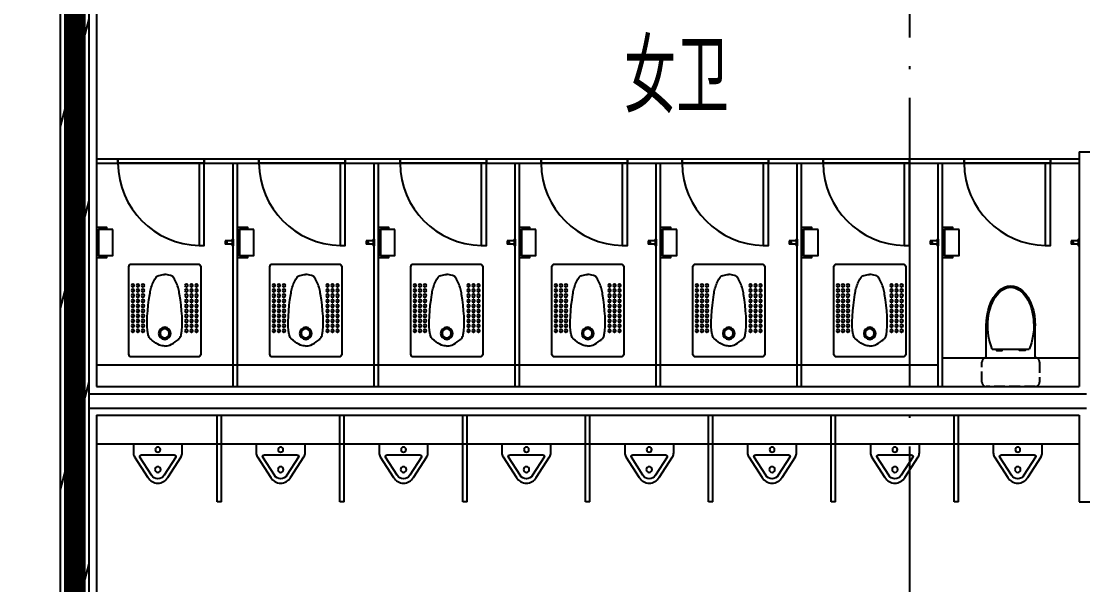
# Model space of a CAD drawing. Header units: inches. Extents: x 0 to 1813292486, y 0 to 3473589894.
# Drawn here: x 600441714 to 600449091, y 3473230132 to 3473234044 of the extents above; entities that cross this region are included whole.
import ezdxf

# ---------------------------------------------------------------- set-up
doc = ezdxf.new("R2010")
doc.units = ezdxf.units.IN
doc.header["$LTSCALE"] = 1000
doc.header["$MEASUREMENT"] = 0
doc.set_wipeout_variables(frame=1)
for name, pattern in [('AX-MALL-GIRD-200$0$DOTE', [2.4200000000000004, 2, -0.2, 0.02, -0.2]), ('AX-MALL-WALL-P02-QT$0$DASH', [0.35, 0.25, -0.1]), ('AX-MALL-WALL-P02-QT$0$DOTE', [2.4200000000000004, 2, -0.2, 0.02, -0.2])]:
    doc.linetypes.add(name, pattern=pattern)
for name, color, linetype in [('A-Anno-Note', 241, 'Continuous'), ('AX-MALL-DIM-P02$0$A-Detl-Thin', 131, 'Continuous'), ('AX-MALL-GIRD-200$0$A-Grid', 222, 'AX-MALL-GIRD-200$0$DOTE'), ('AX-MALL-P02-200$0$A-Anno-Note', 241, 'Continuous'), ('AX-MALL-WALL-P02$0$A-Anno-Note', 241, 'Continuous'), ('AX-MALL-WALL-P02-QT$0$_T_S__T_ELEV_A-STRS', 7, 'Continuous'), ('AX-MALL-WALL-P02-QT$0$A-Anno-Note', 241, 'Continuous'), ('AX-MALL-WALL-P02-QT$0$A-Wall', 2, 'Continuous'), ('AX-MALL-WALL-P02-QT$0$A-Wall-Patt', 13, 'Continuous'), ('AX-MALL-WALL-P02-QT$0$A-Wind', 4, 'Continuous'), ('AX-MALL-WALL-P02-QT$0$AX-MALL-WALL-P01-QT$0$AX-MALL-WALL-P01-QT$0$FC--FURN', 40, 'Continuous'), ('AX-MALL-WALL-P02-QT$0$AX-MALL-WALL-P02-QT$0$AX-MALL-WALL-P01-QT$0$21洁具', 123, 'Continuous'), ('AX-MALL-WALL-P02-QT$0$AX-MALL-WALL-P02-QT$0$AX-MALL-WALL-P01-QT$0$AR--WALL-1（装饰增加墙体）', 150, 'Continuous'), ('AX-MALL-WALL-P02-QT$0$AX-MALL-WALL-P02-QT$0$AX-MALL-WALL-P01-QT$0$FC--FURN', 40, 'Continuous'), ('AX-MALL-WALL-P02-QT$0$AX-MALL-WALL-P02-QT$0$AX-MALL-WALL-P01-QT$0$FF--FIXT（洁具、厨具）', 31, 'Continuous'), ('AX-MALL-WALL-P02-QT$0$AX-MALL-WALL-P02-QT$0$AX-MALL-WALL-P01-QT$0$FF--FURN_SF(固定家俱)', 40, 'Continuous'), ('AX-MALL-WALL-P02-QT$0$AX-MALL-WALL-P02-QT$0$AX-MALL-WALL-P01-QT$0$FF-DOOR（平面门）', 70, 'Continuous'), ('AX-MALL-WALL-P02-QT$0$AX-MALL-WALL-P02-QT$0$AX-MALL-WALL-P01-QT$0$FF-装饰完成面', 30, 'Continuous'), ('AX-MALL-WORD-P02$0$A-Anno-Note', 241, 'Continuous'), ('AX-MALL-ZTKD-P02$0$A-Anno-Note', 241, 'Continuous')]:
    doc.layers.add(name, color=color, linetype=linetype)
doc.styles.add('AX-MALL-WORD-P02$0$STANDARD', font='gbenor.shx', dxfattribs={"bigfont": 'gbcbig.shx'})

# ---------------------------------------------------------------- blocks, each defined once
blk = doc.blocks.new('AX-MALL-WORD-P02')
at = {"layer": 'AX-MALL-WORD-P02$0$A-Anno-Note', "style": 'AX-MALL-WORD-P02$0$STANDARD'}
blk.add_text('女卫', height=506.3829787234042, rotation=339.5681613092015, dxfattribs=at).set_placement((600265034.3753977, 3473138647.12802))
blk = doc.blocks.new('AX-MALL-GIRD-200')
at = {"layer": 'AX-MALL-GIRD-200$0$A-Grid'}
blk.add_line((600291430.0010993, 3473203819.237178), (600252700.4621501, 3473099855.510097), dxfattribs=at)
blk = doc.blocks.new('AX-MALL-WALL-P02-QT$0$AX-MALL-WALL-P02-QT$0$AX-MALL-WALL-P01-QT$0$ewfd')
at = {"color": 250}
blk.add_wipeout([(323302.6650249958, 466314.476409029), (323298.66332251864, 466314.88083868043), (323294.8776801148, 466316.0547571024), (323291.4435677846, 466317.9210806403), (323288.5228893721, 466320.33427340526), (323286.08336799627, 466323.29389360757), (323284.17001375026, 466326.8649335461), (323283.0009077253, 466330.8264101287), (323282.6650249958, 466334.476409029), (323282.6650249958, 466939.476409029), (323283.0420671921, 466943.34157746437), (323284.3234099986, 466947.45043933333), (323286.02257478185, 466950.568246157), (323288.5228893721, 466953.6185446527), (323291.46228950284, 466956.0444118499), (323294.8884147194, 466957.902595086), (323298.6645358611, 466959.0722271207), (323302.28252805094, 466959.47275109665), (323762.6650249958, 466959.476409029), (323766.52946304274, 466959.09951068443), (323770.24132166675, 466957.985858744), (323773.9191480949, 466956.0095488781), (323776.80716061953, 466953.6185446527), (323779.311224187, 466950.5626190435), (323781.16109574045, 466947.0853095415), (323782.277100065, 466943.3964232483), (323782.6650249958, 466939.476409029), (323782.6634575456, 466334.2260182323), (323782.25036350096, 466330.4249258885), (323781.12287244765, 466326.7752488927), (323779.27045070205, 466323.329219378), (323776.80716061953, 466320.33427340526), (323773.76255693275, 466317.8377556908), (323770.22400144854, 466315.95987925184), (323766.41464420885, 466314.8310442892), (323762.6650249958, 466314.476409029)], dxfattribs=at)
blk.add_lwpolyline([(323282.6650249958, 466939.476409029), (323282.6650249958, 466334.476409029, 0.414213562373095), (323302.6650249958, 466314.476409029), (323762.6650249958, 466314.476409029, 0.414213562373095), (323782.6650249958, 466334.476409029), (323782.6650249958, 466939.476409029, 0.414213562373095), (323762.6650249958, 466959.476409029), (323302.6650249958, 466959.476409029, 0.414213562373095)], format="xyb", close=True)
blk.add_lwpolyline([(323282.6650249958, 466939.476409029), (323282.6650249958, 466334.476409029, 0.414213562373095), (323302.6650249958, 466314.476409029), (323762.6650249958, 466314.476409029, 0.414213562373095), (323782.6650249958, 466334.476409029), (323782.6650249958, 466939.476409029, 0.414213562373095), (323762.6650249958, 466959.476409029), (323302.6650249958, 466959.476409029, 0.414213562373095)], format="xyb", close=True)
at = {"color": 251}
for centre, radius in [((323310.7681113989, 466778.643245542), 10), ((323310.7681113989, 466778.643245542), 10), ((323345.7681113989, 466778.643245542), 10), ((323345.7681113989, 466778.643245542), 10), ((323380.7681113989, 466778.643245542), 10), ((323380.7681113989, 466778.643245542), 10), ((323531.9863792658, 466795.3876582197), 41.94557274732505), ((323531.9863792658, 466795.3876582197), 41.94557274732505), ((323531.9863792658, 466795.3876582197), 31.45923512725858), ((323531.9863792658, 466795.3876582197), 31.45923512725858), ((323683.2046471327, 466778.643245542), 10), ((323683.2046471327, 466778.643245542), 10), ((323718.2046471327, 466778.643245542), 10), ((323718.2046471327, 466778.643245542), 10), ((323753.2046471327, 466778.643245542), 10), ((323753.2046471327, 466778.643245542), 10), ((323310.7681113989, 466743.643245542), 10), ((323310.7681113989, 466743.643245542), 10), ((323310.7681113989, 466708.643245542), 10), ((323310.7681113989, 466708.643245542), 10), ((323345.7681113989, 466743.643245542), 10), ((323345.7681113989, 466743.643245542), 10), ((323345.7681113989, 466708.643245542), 10), ((323345.7681113989, 466708.643245542), 10), ((323380.7681113989, 466743.643245542), 10), ((323380.7681113989, 466743.643245542), 10), ((323380.7681113989, 466708.643245542), 10), ((323380.7681113989, 466708.643245542), 10), ((323683.2046471327, 466743.643245542), 10), ((323683.2046471327, 466743.643245542), 10), ((323683.2046471327, 466708.643245542), 10), ((323683.2046471327, 466708.643245542), 10), ((323718.2046471327, 466743.643245542), 10), ((323718.2046471327, 466743.643245542), 10), ((323718.2046471327, 466708.643245542), 10), ((323718.2046471327, 466708.643245542), 10), ((323753.2046471327, 466743.643245542), 10), ((323753.2046471327, 466743.643245542), 10), ((323753.2046471327, 466708.643245542), 10), ((323753.2046471327, 466708.643245542), 10), ((323310.7681113989, 466673.643245542), 10), ((323310.7681113989, 466673.643245542), 10), ((323310.7681113989, 466638.643245542), 10), ((323310.7681113989, 466638.643245542), 10), ((323345.7681113989, 466673.643245542), 10), ((323345.7681113989, 466673.643245542), 10), ((323345.7681113989, 466638.643245542), 10), ((323345.7681113989, 466638.643245542), 10), ((323380.7681113989, 466673.643245542), 10), ((323380.7681113989, 466673.643245542), 10), ((323380.7681113989, 466638.643245542), 10), ((323380.7681113989, 466638.643245542), 10), ((323683.2046471327, 466673.643245542), 10), ((323683.2046471327, 466673.643245542), 10), ((323683.2046471327, 466638.643245542), 10), ((323683.2046471327, 466638.643245542), 10), ((323718.2046471327, 466673.643245542), 10), ((323718.2046471327, 466673.643245542), 10), ((323718.2046471327, 466638.643245542), 10), ((323718.2046471327, 466638.643245542), 10), ((323753.2046471327, 466673.643245542), 10), ((323753.2046471327, 466673.643245542), 10), ((323753.2046471327, 466638.643245542), 10), ((323753.2046471327, 466638.643245542), 10), ((323310.7681113989, 466603.643245542), 10), ((323310.7681113989, 466603.643245542), 10), ((323310.7681113989, 466568.643245542), 10), ((323310.7681113989, 466568.643245542), 10), ((323310.7681113989, 466533.643245542), 10), ((323310.7681113989, 466533.643245542), 10), ((323345.7681113989, 466603.643245542), 10), ((323345.7681113989, 466603.643245542), 10), ((323345.7681113989, 466568.643245542), 10), ((323345.7681113989, 466568.643245542), 10), ((323345.7681113989, 466533.643245542), 10), ((323345.7681113989, 466533.643245542), 10), ((323380.7681113989, 466603.643245542), 10), ((323380.7681113989, 466603.643245542), 10), ((323380.7681113989, 466568.643245542), 10), ((323380.7681113989, 466568.643245542), 10), ((323380.7681113989, 466533.643245542), 10), ((323380.7681113989, 466533.643245542), 10), ((323683.2046471327, 466603.643245542), 10), ((323683.2046471327, 466603.643245542), 10), ((323683.2046471327, 466568.643245542), 10), ((323683.2046471327, 466568.643245542), 10), ((323683.2046471327, 466533.643245542), 10), ((323683.2046471327, 466533.643245542), 10), ((323718.2046471327, 466603.643245542), 10), ((323718.2046471327, 466603.643245542), 10), ((323718.2046471327, 466568.643245542), 10), ((323718.2046471327, 466568.643245542), 10), ((323718.2046471327, 466533.643245542), 10), ((323718.2046471327, 466533.643245542), 10), ((323753.2046471327, 466603.643245542), 10), ((323753.2046471327, 466603.643245542), 10), ((323753.2046471327, 466568.643245542), 10), ((323753.2046471327, 466568.643245542), 10), ((323753.2046471327, 466533.643245542), 10), ((323753.2046471327, 466533.643245542), 10), ((323310.7681113989, 466498.643245542), 10), ((323310.7681113989, 466498.643245542), 10), ((323310.7681113989, 466463.643245542), 10), ((323310.7681113989, 466463.643245542), 10), ((323345.7681113989, 466498.643245542), 10), ((323345.7681113989, 466498.643245542), 10), ((323345.7681113989, 466463.643245542), 10), ((323345.7681113989, 466463.643245542), 10), ((323380.7681113989, 466498.643245542), 10), ((323380.7681113989, 466498.643245542), 10), ((323380.7681113989, 466463.643245542), 10), ((323380.7681113989, 466463.643245542), 10), ((323683.2046471327, 466498.643245542), 10), ((323683.2046471327, 466498.643245542), 10), ((323683.2046471327, 466463.643245542), 10), ((323683.2046471327, 466463.643245542), 10), ((323718.2046471327, 466498.643245542), 10), ((323718.2046471327, 466498.643245542), 10), ((323718.2046471327, 466463.643245542), 10), ((323718.2046471327, 466463.643245542), 10), ((323753.2046471327, 466498.643245542), 10), ((323753.2046471327, 466498.643245542), 10), ((323753.2046471327, 466463.643245542), 10), ((323753.2046471327, 466463.643245542), 10)]:
    blk.add_circle(centre, radius, dxfattribs=at)
for points in [[(323532.6650248766, 466883.8638216704), (323520.4717212916, 466882.2286032736), (323488.4597207308, 466877.707044959), (323456.0975703001, 466853.6599709837), (323422.9914146662, 466827.120705098), (323400.9047311546, 466758.5660919397), (323414.4005647899, 466603.1887380629), (323437.4916673899, 466472.9993421583), (323456.4092613461, 466429.9087465851), (323476.310454011, 466399.6364177166), (323500.2832683325, 466389.5506935481), (323519.2872260809, 466386.2547661074), (323531.2312737703, 466386.1751430504)], [(323532.6650248766, 466883.8638216704), (323520.4717212916, 466882.2286032736), (323488.4597207308, 466877.707044959), (323456.0975703001, 466853.6599709837), (323422.9914146662, 466827.120705098), (323400.9047311546, 466758.5660919397), (323414.4005647899, 466603.1887380629), (323437.4916673899, 466472.9993421583), (323456.4092613461, 466429.9087465851), (323476.310454011, 466399.6364177166), (323500.2832683325, 466389.5506935481), (323519.2872260809, 466386.2547661074), (323531.2312737703, 466386.1751430504)], [(323531.2312737703, 466883.8638216704), (323543.4245773553, 466882.2286032736), (323575.4365779161, 466877.707044959), (323607.7987283468, 466853.6599709837), (323640.9048839808, 466827.120705098), (323662.9915674924, 466758.5660919397), (323649.495733857, 466603.1887380629), (323626.4046312571, 466472.9993421583), (323607.4870373008, 466429.9087465851), (323587.585844636, 466399.6364177166), (323563.6130303144, 466389.5506935481), (323544.609072566, 466386.2547661074), (323531.2312737703, 466386.1751430504)], [(323531.2312737703, 466883.8638216704), (323543.4245773553, 466882.2286032736), (323575.4365779161, 466877.707044959), (323607.7987283468, 466853.6599709837), (323640.9048839808, 466827.120705098), (323662.9915674924, 466758.5660919397), (323649.495733857, 466603.1887380629), (323626.4046312571, 466472.9993421583), (323607.4870373008, 466429.9087465851), (323587.585844636, 466399.6364177166), (323563.6130303144, 466389.5506935481), (323544.609072566, 466386.2547661074), (323531.2312737703, 466386.1751430504)]]:
    blk.add_open_spline(points, degree=3, knots=[1.440812088750235, 1.440812088750235, 1.440812088750235, 1.440812088750235, 37.88296620825651, 97.35998109031364, 119.2773576006894, 162.7981170504426, 436.8467338138964, 475.3307935418813, 551.816729635075, 564.080937783323, 580.9239073624212, 621.6792270419107, 621.6792270419107, 621.6792270419107, 621.6792270419107])
blk = doc.blocks.new('AX-MALL-WALL-P02-QT$0$AX-MALL-WALL-P02-QT$0$AX-MALL-WALL-P01-QT$0$A$C54635287')
at = {"layer": 'AX-MALL-WALL-P02-QT$0$AX-MALL-WALL-P02-QT$0$AX-MALL-WALL-P01-QT$0$21洁具'}
for p, q in [((-15, -399.9999999997672), (-15, 199.9999999983702)), ((15, -399.9999999997672), (15, 199.9999999983702)), ((-15, 0), (15, 0))]:
    blk.add_line(p, q, dxfattribs=at)
blk.add_lwpolyline([(-15, -400), (15, -400)], dxfattribs=at)
blk = doc.blocks.new('AX-MALL-WALL-P02-QT$0$AX-MALL-WALL-P02-QT$0$AX-MALL-WALL-P01-QT$0$$lvtry$00000219')
at = {"color": 0}
for p, q in [((-124.1736286100931, -91.4590167896822), (-43.30126991262658, -215.5818163077347)), ((-115.7951361627784, -76), (115.7951365942135, -76)), ((43.30127046327107, -215.5818162914366), (124.173629044788, -91.45901678455992))]:
    blk.add_line(p, q, dxfattribs=at)
blk.add_lwpolyline([(69.28203258267604, -230.5818162814248, -0.5773502691893553), (-69.28203202271834, -230.5818163137883), (-161.8924622368068, -88.44343865476549, -0.1453776039613215), (-170, -61.14835470658728), (-170, 0), (170, 0), (170, -61.14835534221493, -0.14537760380397), (161.8924622535706, -88.44343926454893)], format="xyb", close=True, dxfattribs=at)
for centre, radius in [((0, -38), 17.66628609890357), ((2.15601176e-07, -176.9798452330288), 20)]:
    blk.add_circle(centre, radius, dxfattribs=at)
for centre, radius, start, end in [((-115.7951361627784, -86), 10, 90, 213.0863027755129), ((115.7951365942135, -86), 10, 326.9136972614062, 90), ((2.705492079e-07, -190.5818163002841), 49.99999999860439, 210.000000016618, 330.0000000131581)]:
    blk.add_arc(centre, radius, start, end, dxfattribs=at)
blk = doc.blocks.new('AX-MALL-WALL-P02-QT$0$AX-MALL-WALL-P02-QT$0$AX-MALL-WALL-P01-QT$0$6栋二层平面图$0$t.holder')
blk.add_lwpolyline([(-171606.22549057, -4429.84042078245), (-171506.2254905701, -4429.84042078245), (-171506.2254905701, -4249.84042078245), (-171606.22549057, -4249.84042078245)], close=True)
blk.add_lwpolyline([(-171563.1068744659, -4429.84042078245), (-171563.1068744659, -4444.840420782449), (-171491.2254905701, -4444.840420782449), (-171491.2254900932, -4234.840420782449), (-171563.1068739891, -4234.840420782449), (-171563.1068744659, -4249.84042078245)])
blk = doc.blocks.new('AX-MALL-WALL-P02-QT$0$AX-MALL-WALL-P02-QT$0$AX-MALL-WALL-P01-QT$0$A$C25F07B65')
at = {"color": 1}
blk.add_lwpolyline([(-22.5, 0), (-22.5, -5), (22.5, -5), (22.5, 0)], close=True, dxfattribs=at)
for points in [[(-11, -5), (-11, -55)], [(11, -55), (-11, -55)], [(11, -5), (11, -55)]]:
    blk.add_lwpolyline(points, dxfattribs=at)
blk.add_circle((0, -45), 5, dxfattribs=at)
blk = doc.blocks.new('AX-MALL-WALL-P02-QT$0$AX-MALL-WALL-P02-QT$0$AX-MALL-WALL-P01-QT$0$VCDSV RT')
at = {"layer": 'AX-MALL-WALL-P02-QT$0$AX-MALL-WALL-P02-QT$0$AX-MALL-WALL-P01-QT$0$FF--FURN_SF(固定家俱)', "color": 251}
for points in [[(-1553098.84209966, -1826479.911805076), (-1553098.841555893, -1826509.899017009), (-1553698.84155756, -1826509.923115739), (-1553698.841553746, -1826479.935903796)], [(-1553098.84209966, -1826509.947214458), (-1553098.841555893, -1826479.960002525), (-1553698.84155756, -1826479.935903796), (-1553698.841553746, -1826509.923115739)]]:
    blk.add_lwpolyline(points, dxfattribs=at)
at = {"layer": 'AX-MALL-WALL-P02-QT$0$AX-MALL-WALL-P02-QT$0$AX-MALL-WALL-P01-QT$0$FF-DOOR（平面门）', "color": 251}
blk.add_lwpolyline([(-1553698.841553746, -1826479.923115739), (-1553098.84209966, -1826479.911805076, 0.4070509368306434), (-1553664.217446385, -1825909.914594877)], format="xyb", dxfattribs=at)
at = {"layer": 'AX-MALL-WALL-P02-QT$0$AX-MALL-WALL-P02-QT$0$AX-MALL-WALL-P01-QT$0$FF-DOOR（平面门）', "color": 3}
blk.add_lwpolyline([(-1553663.633202611, -1825909.923566568), (-1553698.841534672, -1825909.923565615), (-1553698.841553746, -1826479.935903796), (-1553663.633221684, -1826479.93590475)], close=True, dxfattribs=at)
blk = doc.blocks.new('AX-MALL-WALL-P02-QT$0$415145')
at = {"layer": 'AX-MALL-WALL-P02-QT$0$AX-MALL-WALL-P01-QT$0$AX-MALL-WALL-P01-QT$0$FC--FURN', "color": 8, "linetype": 'AX-MALL-WALL-P02-QT$0$DASH', "ltscale": 0.3}
for p, q in [((600183830.1897495, 3471939269.660553), (600183970.1897495, 3471939269.660553)), ((600183800.1897495, 3471938899.660553), (600183800.1897495, 3471939239.660553)), ((600184000.1897495, 3471939239.660553), (600184000.1897495, 3471938899.660553)), ((600183970.1897495, 3471938869.660553), (600183830.1897495, 3471938869.660553))]:
    blk.add_line(p, q, dxfattribs=at)
at = {"layer": 'AX-MALL-WALL-P02-QT$0$AX-MALL-WALL-P01-QT$0$AX-MALL-WALL-P01-QT$0$FC--FURN', "ltscale": 2}
for p, q in [((600184000.1897495, 3471939239.660553), (600184221.0564251, 3471939239.660553)), ((600184060.5875481, 3471939198.069946), (600184060.5875481, 3471938941.262264)), ((600184000.1897495, 3471938899.660553), (600184221.0564251, 3471938899.660553))]:
    blk.add_line(p, q, dxfattribs=at)
for points in [[(600184060.5875481, 3471939169.660553), (600184050.5875481, 3471939169.660553), (600184050.5875481, 3471939129.660553), (600184060.5875481, 3471939129.660553)], [(600184060.5875481, 3471938969.660553), (600184050.5875481, 3471938969.660553), (600184050.5875481, 3471939009.660553), (600184060.5875481, 3471939009.660553)]]:
    blk.add_lwpolyline(points, dxfattribs=at)
at = {"layer": 'AX-MALL-WALL-P02-QT$0$AX-MALL-WALL-P01-QT$0$AX-MALL-WALL-P01-QT$0$FC--FURN', "color": 8, "linetype": 'AX-MALL-WALL-P02-QT$0$DASH', "ltscale": 0.3}
for centre, start, end in [((600183830.1897495, 3471939239.660553), 90, 180), ((600183970.1897495, 3471939239.660553), 0, 90), ((600183830.1897495, 3471938899.660553), 180, 270), ((600183970.1897495, 3471938899.660553), 270, 0)]:
    blk.add_arc(centre, 30, start, end, dxfattribs=at)
at = {"layer": 'AX-MALL-WALL-P02-QT$0$AX-MALL-WALL-P01-QT$0$AX-MALL-WALL-P01-QT$0$FC--FURN', "ltscale": 2, "extrusion": (0, 0, -0.9999999999999999)}
blk.add_ellipse((600184221.0479352, 3471939069.660604), major_axis=(268.9493896662805, -0.0142708577166383), ratio=0.5949071552397731, start_param=4.073075561061428, end_param=8.493231919967007, dxfattribs=at)
at = {"layer": 'AX-MALL-WALL-P02-QT$0$AX-MALL-WALL-P01-QT$0$AX-MALL-WALL-P01-QT$0$FC--FURN', "ltscale": 2, "extrusion": (0, 0, -1)}
blk.add_ellipse((600184221.0564251, 3471939069.660553), major_axis=(278.9407517399522, 6.193728901758892e-14), ratio=0.6094484184888327, start_param=4.712388980384689, end_param=7.853981633974483, dxfattribs=at)
blk = doc.blocks.new('AX-MALL-WALL-P02-QT$0$s2')
at = {"layer": 'AX-MALL-WALL-P02-QT$0$AX-MALL-WALL-P02-QT$0$AX-MALL-WALL-P01-QT$0$AR--WALL-1（装饰增加墙体）', "color": 151, "ltscale": 0.04}
for p, q in [((-2180.804859399796, -6399.739535331726), (4749.195082783699, -6399.739534378052)), ((-2180.804859519005, -6499.739535331726), (4749.195083379745, -6499.739535808563))]:
    blk.add_line(p, q, dxfattribs=at)
at = {"layer": 'AX-MALL-WALL-P02-QT$0$AX-MALL-WALL-P02-QT$0$AX-MALL-WALL-P01-QT$0$FC--FURN', "ltscale": 2}
blk.add_line((4699.195083022118, -6749.739535331726), (-2130.804859638214, -6749.739534378052), dxfattribs=at)
for points in [[(3749.195082783699, -6149.739534854889), (4698.184465050697, -6149.739534378052)], [(-2130.804859161377, -6199.73933839798), (3719.195092558861, -6199.739339351654)]]:
    blk.add_lwpolyline(points, dxfattribs=at)
at = {"layer": 'AX-MALL-WALL-P02-QT$0$AX-MALL-WALL-P02-QT$0$AX-MALL-WALL-P01-QT$0$FF--FURN_SF(固定家俱)', "ltscale": 2}
for points in [[(-2130.804360747337, -4769.739347934723), (3109.195516347885, -4769.739347934723)], [(1019.195610284805, -4769.739346504211), (4698.184465050697, -4769.739347934723)], [(-2130.8043602705, -4799.739337921143), (3109.19560110569, -4799.73933839798)], [(-1180.804859280586, -6349.73933839798), (-1180.804859161377, -4799.73933839798)], [(-1150.804869294167, -6349.739339351654), (-1150.804868936539, -4799.73933839798)], [(-200.8048689365387, -6349.73933839798), (-200.8048692941666, -4799.739339351654)], [(-170.8048788309097, -6349.73933839798), (-170.8048787117004, -4799.73933839798)], [(779.1951216459274, -6349.73933839798), (779.1951216459274, -4799.73933839798)], [(809.1951121091843, -6349.73933839798), (809.1951122283936, -4799.73933839798)], [(1019.195610761642, -4799.739337921143), (4698.184465408325, -4799.73933839798)], [(1759.195112109184, -6349.739339351654), (1759.195111751556, -4799.739336967468)], [(1759.195112109184, -6349.739339351654), (1759.195111751556, -4799.739336967468)], [(1789.195102214813, -6349.73933839798), (1789.19510269165, -4799.739337921143)], [(1789.195102214813, -6349.73933839798), (1789.19510269165, -4799.739337921143)], [(2739.195102334023, -6349.73933839798), (2739.195102214813, -4799.73933839798)], [(2769.195092797279, -6349.73933839798), (2769.195092916489, -4799.73933839798)], [(3719.195092558861, -6349.739339351654), (3719.195093035698, -4799.73933839798)], [(3749.19508254528, -6349.73933839798), (3749.195083260536, -4799.739338874817)]]:
    blk.add_lwpolyline(points, dxfattribs=at)
at = {"layer": 'AX-MALL-WALL-P02-QT$0$AX-MALL-WALL-P02-QT$0$AX-MALL-WALL-P01-QT$0$FF-装饰完成面'}
for p, q in [((-2130.804859280586, -1889.745506763458), (-2130.804859638214, -6349.739534854889)), ((4699.19508266449, -4719.745693683624), (4699.195083141327, -6349.739534854889)), ((4699.19508266449, -4719.745693683624), (4899.19508266449, -4719.745694160461)), ((-2130.804859638214, -6349.739534854889), (4699.195083141327, -6349.739534854889)), ((-2130.804859399796, -6549.739534854889), (-2130.804859042168, -9989.745779514313)), ((-2130.804859399796, -6549.739534854889), (4699.19508266449, -6549.739534854889)), ((4699.19508266449, -6549.739534854889), (4699.195083260536, -7149.739534854889)), ((4699.195083260536, -7149.739534854889), (4899.195083260536, -7149.739534378052))]:
    blk.add_line(p, q, dxfattribs=at)
at = {"layer": 'AX-MALL-WALL-P02-QT$0$A-Anno-Note', "rotation": 90}
blk.add_blockref('AX-MALL-WALL-P02-QT$0$415145', (3471943293.350327, -600190149.9292846), dxfattribs=at)
at = {"layer": 'AX-MALL-WALL-P02-QT$0$AX-MALL-WALL-P02-QT$0$AX-MALL-WALL-P01-QT$0$FC--FURN', "color": 70, "extrusion": (0, 0, -1), "zscale": -1, "rotation": 179.9999999999999}
for p in [(325188.2786363363, 460814.7370710373), (324208.2786457539, 460814.7370705605), (323228.278654933, 460814.7370705605), (322248.2786644697, 460814.7370696068), (321268.2786746025, 460814.7370705605), (320288.2786837816, 460814.7370696068)]:
    blk.add_blockref('AX-MALL-WALL-P02-QT$0$AX-MALL-WALL-P02-QT$0$AX-MALL-WALL-P01-QT$0$ewfd', p, dxfattribs=at)
at = {"layer": 'AX-MALL-WALL-P02-QT$0$AX-MALL-WALL-P02-QT$0$AX-MALL-WALL-P01-QT$0$FF--FIXT（洁具、厨具）', "ltscale": 3, "rotation": 179.9999961580185}
for p in [(-173622.0301443338, -9689.568259716034), (-172642.0306543112, -9689.568259716034), (-171662.0306656361, -9689.568260669708), (-170682.0306692123, -9689.568259716034), (-170682.0306677818, -9689.568260669708), (-169702.0306748152, -9689.568259716034), (-169702.0306748152, -9689.568259716034), (-168722.0306928158, -9689.568260669708), (-167742.0307035446, -9689.568259239197)]:
    blk.add_blockref('AX-MALL-WALL-P02-QT$0$AX-MALL-WALL-P02-QT$0$AX-MALL-WALL-P01-QT$0$6栋二层平面图$0$t.holder', p, dxfattribs=at)
at = {"layer": 'AX-MALL-WALL-P02-QT$0$AX-MALL-WALL-P02-QT$0$AX-MALL-WALL-P01-QT$0$FF--FIXT（洁具、厨具）', "extrusion": (0, 0, -1), "zscale": -1, "rotation": 90}
for p in [(1180.804859280586, -5349.739337921143), (200.8048694133759, -5349.739337921143), (-779.1951212882996, -5349.739337921143), (-1759.195112109184, -5349.73933839798), (-2739.19510269165, -5349.73933839798), (-3719.195092797279, -5349.739339351654), (-4699.195082902908, -5349.739338874817)]:
    blk.add_blockref('AX-MALL-WALL-P02-QT$0$AX-MALL-WALL-P02-QT$0$AX-MALL-WALL-P01-QT$0$A$C25F07B65', p, dxfattribs=at)
at = {"layer": 'AX-MALL-WALL-P02-QT$0$AX-MALL-WALL-P02-QT$0$AX-MALL-WALL-P01-QT$0$FF--FIXT（洁具、厨具）', "ltscale": 2, "extrusion": (0, 0, -1), "zscale": -1}
for p in [(1277.05486702919, -6749.739533424377), (423.3048734664917, -6749.739534854889), (-430.4451187849045, -6749.739533901215), (-1284.195111870766, -6749.739534854889), (-2137.94510436058, -6749.739534854889), (-2991.695097565651, -6749.739534854889), (-3845.445090293884, -6749.739534854889)]:
    blk.add_blockref('AX-MALL-WALL-P02-QT$0$AX-MALL-WALL-P02-QT$0$AX-MALL-WALL-P01-QT$0$A$C54635287', p, dxfattribs=at)
at = {"layer": 'AX-MALL-WALL-P02-QT$0$AX-MALL-WALL-P02-QT$0$AX-MALL-WALL-P01-QT$0$FF--FIXT（洁具、厨具）', "ltscale": 0.04, "extrusion": (-1.510700089383631e-17, -4.465010000044537e-11, -1), "zscale": -1}
for p in [(1703.929862976074, -6749.739534854889, 4.572057090149445e-07), (850.1798703670502, -6749.739533901215, 4.572057089533481e-07), (-3.570122599601746, -6749.739534854889, 4.572057089769149e-07), (-857.320115685463, -6749.739533901215, 4.572057089708296e-07), (-1711.070108175278, -6749.739534854889, 4.572057089666408e-07), (-2564.820100784302, -6749.739533901215, 4.572057089605555e-07), (-3418.570093870163, -6749.739535331726, 4.572057090054132e-07), (-4272.320086836815, -6749.739534854889, 4.572057089928631e-07)]:
    blk.add_blockref('AX-MALL-WALL-P02-QT$0$AX-MALL-WALL-P02-QT$0$AX-MALL-WALL-P01-QT$0$$lvtry$00000219', p, dxfattribs=at)
at = {"layer": 'AX-MALL-WALL-P02-QT$0$AX-MALL-WALL-P02-QT$0$AX-MALL-WALL-P01-QT$0$FF-DOOR（平面门）', "color": 2, "rotation": 179.9999999999999}
for p in [(-1555079.646410584, -1831279.642927647), (-1554099.646419764, -1831279.642926693), (-1553119.646429181, -1831279.642927647), (-1552139.646439075, -1831279.642926693), (-1551159.64644897, -1831279.642927647), (-1550179.64645803, -1831279.642926693), (-1549199.646467924, -1831279.642927647)]:
    blk.add_blockref('AX-MALL-WALL-P02-QT$0$AX-MALL-WALL-P02-QT$0$AX-MALL-WALL-P01-QT$0$VCDSV RT', p, dxfattribs=at)
blk = doc.blocks.new('AX-MALL-WALL-P02-QT')
at = {"layer": 'AX-MALL-WALL-P02-QT$0$_T_S__T_ELEV_A-STRS', "linetype": 'AX-MALL-WALL-P02-QT$0$DOTE', "const_width": 150}
blk.add_lwpolyline([(600234247.8536268, 3473153011.494684), (600262405.5662599, 3473142521.920496), (600259473.1864733, 3473134650.380063), (600277652.6965212, 3473127877.979127), (600276745.0551592, 3473125441.549947), (600276745.055159, 3473125441.549947), (600276046.8694955, 3473123567.373652), (600279607.804453, 3473122240.820894), (600279607.8044529, 3473122240.820893), (600286917.0919989, 3473119517.896807), (600286114.1784856, 3473117362.594068), (600305090.2134603, 3473110293.464231), (600303222.5668081, 3473105280.042639), (600316013.8200127, 3473100514.925489), (600314879.2683095, 3473097469.389009), (600322235.4102613, 3473094729.010282), (600324225.2394023, 3473100070.412719), (600344138.3625215, 3473092652.190045), (600342323.0797966, 3473087779.331682), (600442122.9674294, 3473050600.945104)], dxfattribs=at)
at = {"layer": 'AX-MALL-WALL-P02-QT$0$A-Wind'}
blk.add_blockref('AX-MALL-GIRD-200', (0, 0), dxfattribs=at)
at = {"layer": 'AX-MALL-WALL-P02-QT$0$A-Anno-Note', "rotation": 339.5681613093759}
blk.add_blockref('AX-MALL-WALL-P02-QT$0$s2', (600265150.2118146, 3473143356.003345), dxfattribs=at)
at = {"layer": 'AX-MALL-WALL-P02-QT$0$A-Wall-Patt'}
h = blk.add_hatch(dxfattribs=at)
h.set_pattern_fill('普通砖', color=256, scale=200, style=0)
h.set_pattern_definition([(45, (0, 359.0227), (-353.55353201463, 353.55353201463), [])])
h.paths.add_polyline_path([(600259535.6590167, 3473134627.107207), (600259601.8045715, 3473134709.179594), (600262080.3636763, 3473141362.505435), (600261955.4185901, 3473141409.051146), (600261858.0367638, 3473141338.615187), (600259379.4776591, 3473134685.289346)])
at = {"layer": 'AX-MALL-WALL-P02-QT$0$A-Wall'}
for p, q in [((600259379.4776591, 3473134685.289346), (600261858.0367638, 3473141338.615187)), ((600259601.8045715, 3473134709.179594), (600262080.3636763, 3473141362.505435))]:
    blk.add_line(p, q, dxfattribs=at)
blk = doc.blocks.new('AX-MALL-WALL-P02')
at = {"layer": 'AX-MALL-WALL-P02$0$A-Anno-Note'}
blk.add_blockref('AX-MALL-WORD-P02', (0, 0), dxfattribs=at)
blk.add_blockref('AX-MALL-WALL-P02-QT', (0, 0), dxfattribs=at)
blk = doc.blocks.new('AX-MALL-ZTKD-P02')
at = {"layer": 'AX-MALL-ZTKD-P02$0$A-Anno-Note'}
blk.add_blockref('AX-MALL-GIRD-200', (0, 0), dxfattribs=at)
blk = doc.blocks.new('AX-MALL-DIM-P02')
at = {"layer": 'AX-MALL-DIM-P02$0$A-Detl-Thin'}
blk.add_blockref('AX-MALL-ZTKD-P02', (-2.384185791015625e-06, 9.5367431640625e-07), dxfattribs=at)
blk = doc.blocks.new('AX-MALL-P02-200')
at = {"layer": 'AX-MALL-P02-200$0$A-Anno-Note'}
blk.add_blockref('AX-MALL-WALL-P02', (0, 0), dxfattribs=at)
blk.add_blockref('AX-MALL-DIM-P02', (0, 0), dxfattribs=at)

msp = doc.modelspace()

# ---------------------------------------------------------------- block references
at = {"layer": 'A-Anno-Note', "rotation": 20.43183869077545}
msp.add_blockref('AX-MALL-P02-200', (1250392458.527329, 9048125.682563305), dxfattribs=at)

doc.saveas('drawing.dxf')
